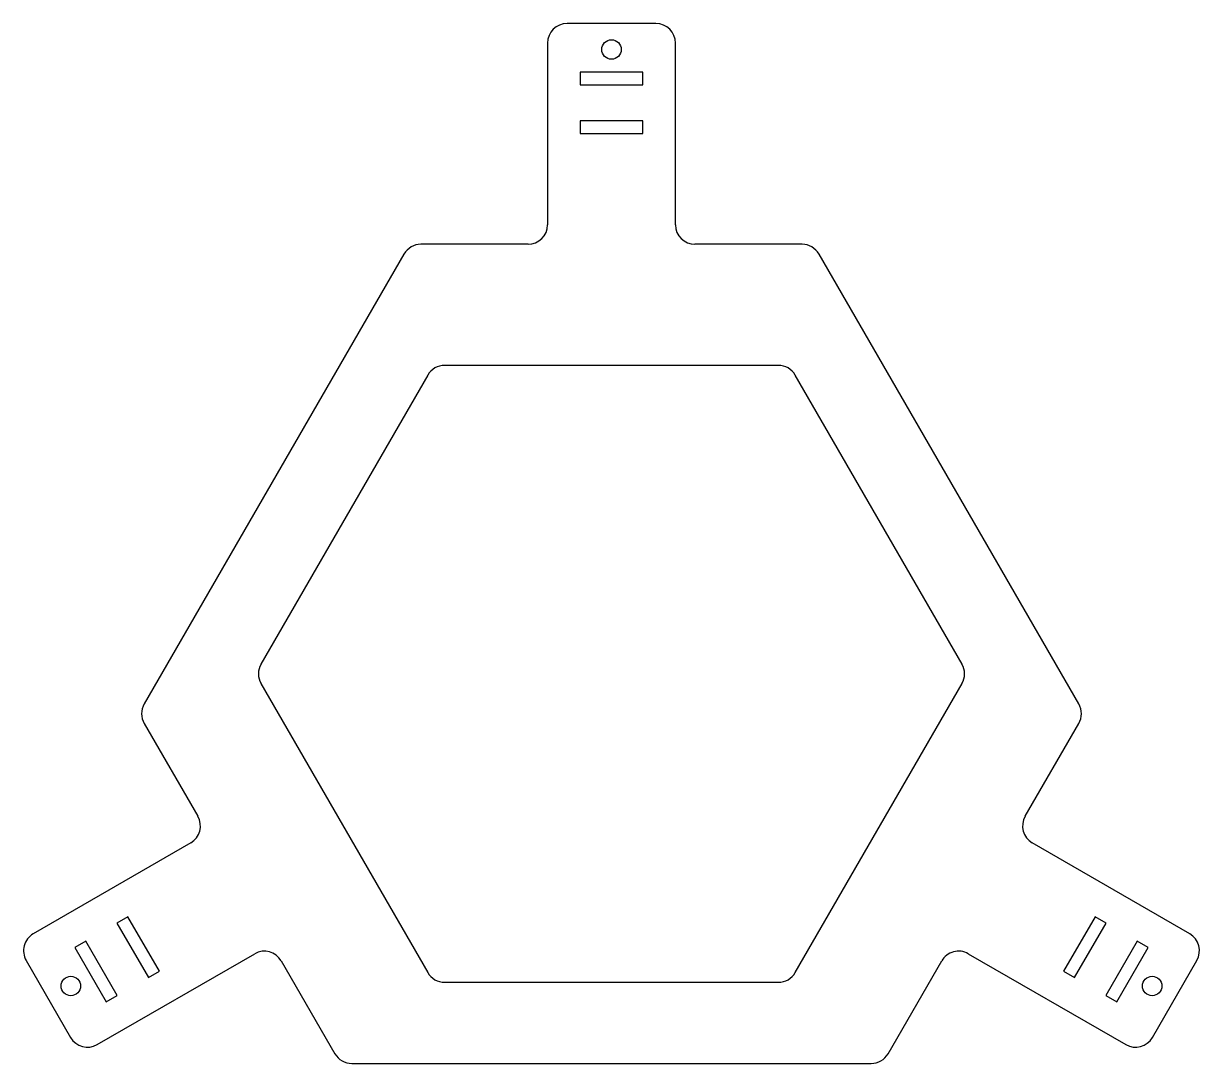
# Model space of a CAD drawing. Header units: millimetres. Extents: x -91 to 91, y -60 to 100.
import ezdxf

# ---------------------------------------------------------------- set-up
doc = ezdxf.new("R2010")
doc.units = ezdxf.units.MM

msp = doc.modelspace()

# ---------------------------------------------------------------- linework, layer by layer
at = {"color": 7, "linetype": 'Continuous', "lineweight": 25}
for p, q in [((6.85, 100.14), (-6.85, 100.14)), ((-9.85, 97.14), (-9.85, 69.14)), ((9.85, 69.14), (9.85, 97.14)), ((-4.85, 92.64), (-4.85, 90.69)), ((4.85, 92.64), (-4.85, 92.64)), ((4.85, 90.69), (4.85, 92.64)), ((-4.85, 90.69), (4.85, 90.69)), ((-4.85, 85.14), (-4.85, 83.19)), ((4.85, 85.14), (-4.85, 85.14)), ((4.85, 83.19), (4.85, 85.14)), ((-4.85, 83.19), (4.85, 83.19)), ((-12.85, 66.14), (-29.36, 66.14)), ((29.36, 66.14), (12.85, 66.14)), ((-31.96, 64.64), (-71.96, -4.64)), ((71.96, -4.64), (31.96, 64.64)), ((25.69, 47.5), (-25.69, 47.5)), ((-28.29, 46), (-53.98, 1.5)), ((53.98, 1.5), (28.29, 46)), ((-53.98, -1.5), (-28.29, -46)), ((28.29, -46), (53.98, -1.5)), ((-71.96, -7.64), (-63.7, -21.94)), ((63.7, -21.94), (71.96, -7.64)), ((-64.8, -26.04), (-89.05, -40.04)), ((89.05, -40.04), (64.8, -26.04)), ((-74.47, -37.4), (-76.16, -38.37)), ((-69.62, -45.8), (-74.47, -37.4)), ((74.47, -37.4), (69.62, -45.8)), ((76.16, -38.37), (74.47, -37.4)), ((-76.16, -38.37), (-71.31, -46.77)), ((71.31, -46.77), (76.16, -38.37)), ((-80.97, -41.15), (-82.65, -42.12)), ((-76.12, -49.55), (-80.97, -41.15)), ((80.97, -41.15), (76.12, -49.55)), ((82.65, -42.12), (80.97, -41.15)), ((-82.65, -42.12), (-77.8, -50.52)), ((-79.2, -57.1), (-54.95, -43.1)), ((54.95, -43.1), (79.2, -57.1)), ((77.8, -50.52), (82.65, -42.12)), ((-90.15, -44.14), (-83.3, -56)), ((-50.85, -44.2), (-42.6, -58.5)), ((42.6, -58.5), (50.85, -44.2)), ((83.3, -56), (90.15, -44.14)), ((-71.31, -46.77), (-69.62, -45.8)), ((69.62, -45.8), (71.31, -46.77)), ((-25.69, -47.5), (25.69, -47.5)), ((-77.8, -50.52), (-76.12, -49.55)), ((76.12, -49.55), (77.8, -50.52)), ((-40, -60), (40, -60))]:
    msp.add_line(p, q, dxfattribs=at)
for centre in [(0, 96.14), (-83.26, -48.07), (83.26, -48.07)]:
    msp.add_circle(centre, 1.5, dxfattribs=at)
for centre, start, end in [((-6.85, 97.14), 90, 180), ((6.85, 97.14), 0, 90), ((-12.85, 69.14), 270, 0), ((12.85, 69.14), 180, 270), ((-29.36, 63.14), 90, 150), ((29.36, 63.14), 30, 90), ((-25.69, 44.5), 90, 150), ((25.69, 44.5), 30, 90), ((-51.38, 0), 150, 210), ((51.38, 0), 330, 30), ((-69.36, -6.14), 150, 210), ((69.36, -6.14), 330, 30), ((-66.3, -23.44), 300, 30), ((66.3, -23.44), 150, 240), ((-87.55, -42.64), 120, 210), ((87.55, -42.64), 330, 60), ((-53.45, -45.7), 30, 120), ((53.45, -45.7), 60, 150), ((-25.69, -44.5), 210, 270), ((25.69, -44.5), 270, 330), ((-80.7, -54.5), 210, 300), ((80.7, -54.5), 240, 330), ((-40, -57), 210, 270), ((40, -57), 270, 330)]:
    msp.add_arc(centre, 3, start, end, dxfattribs=at)

doc.saveas('drawing.dxf')
